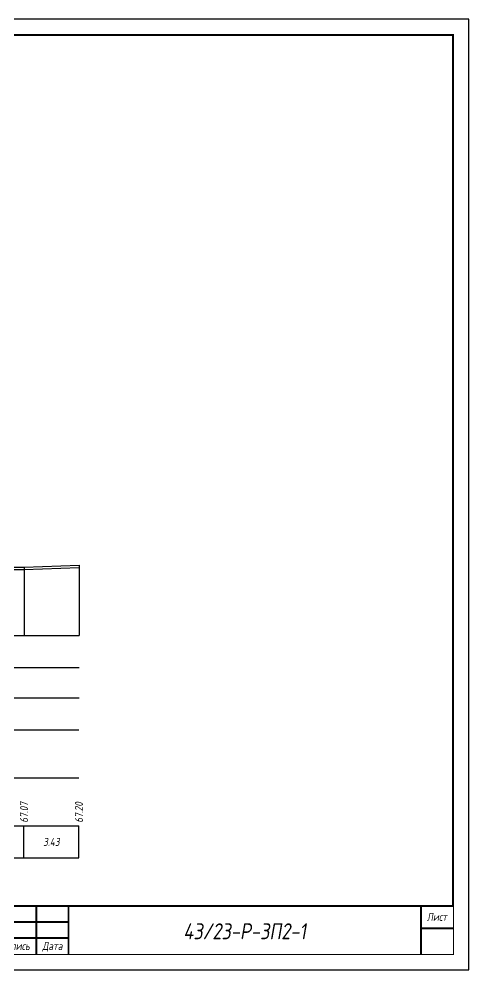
# Model space of a CAD drawing. Extents: x -717 to 1451, y -133302 to 233.
# Drawn here: x 249.5 to 389.9, y -39360.4 to -39063.4 of the extents above; entities that cross this region are included whole.
import ezdxf
from ezdxf.enums import TextEntityAlignment as Align

# ---------------------------------------------------------------- set-up
doc = ezdxf.new("R2010")
doc.units = 0
for name, color, linetype in [('Зарамочное оформление', 7, 'Continuous'), ('Код_510', 7, 'Continuous'), ('Таблица', 7, 'Continuous'), ('Черный поперечник', 3, 'Continuous')]:
    doc.layers.add(name, color=color, linetype=linetype)
doc.layers.add('Контур_2570', color=7, linetype='Continuous', true_color=0x80ff00)
doc.styles.add('М', font='romand.shx', dxfattribs={"width": 0.8, "oblique": 10, "height": 2.5})

# ---------------------------------------------------------------- blocks, each defined once
blk = doc.blocks.new('Штамп')
at = {"linetype": 'Continuous'}
blk.add_wipeout([(199.95, -411.25), (384.95, -411.25), (384.95, -426.25), (199.95, -426.25)], dxfattribs=at).dxf.layer = 'Зарамочное оформление'
at = {"layer": 'Зарамочное оформление', "linetype": 'Continuous', "lineweight": -3, "const_width": 0.6, "flags": 128}
for points in [[(199.95, -426.25), (199.95, -411.25), (384.95, -411.25)], [(209.95, -411.25), (209.95, -426.25)], [(219.95, -411.25), (219.95, -426.25)], [(229.95, -411.25), (229.95, -426.25)], [(239.95, -411.25), (239.95, -426.25)], [(254.95, -411.25), (254.95, -426.25)], [(264.95, -411.25), (264.95, -426.25)], [(374.95, -411.25), (374.95, -426.25)], [(199.95, -416.25), (264.95, -416.25)], [(374.95, -418.25), (384.95, -418.25)], [(199.95, -421.25), (264.95, -421.25)]]:
    blk.add_lwpolyline(points, dxfattribs=at)
at = {"linetype": 'Continuous', "insert": (319.95, -419.17), "char_height": 5, "width": 110, "attachment_point": 5, "style": 'М'}
blk.add_mtext('{\\Q10;\\W0.8;43/23-Р-ЗП2-1}', dxfattribs=at)
at = {"layer": 'Зарамочное оформление', "linetype": 'Continuous', "style": 'М', "oblique": 10}
for s, width, p in [('Лист', 0.8, (379.95, -414.66)), ('Изм.', 0.8, (204.95, -423.75)), ('Кол.уч.', 0.7, (214.95, -423.75)), ('Лист', 0.8, (224.95, -423.75)), ('N док.', 0.7, (235.28, -423.75)), ('Подпись', 0.8, (247.45, -423.75)), ('Дата', 0.8, (259.95, -423.75))]:
    blk.add_text(s, height=2.5, dxfattribs=dict(at, width=width)).set_placement(p, align=Align.MIDDLE_CENTER)
blk = doc.blocks.new('шифр')
blk.add_blockref('Штамп', (0, -38989))

msp = doc.modelspace()

# ---------------------------------------------------------------- linework, layer by layer
at = {"flags": 128}
msp.add_lwpolyline([(-30.054, -39360.421), (389.946, -39360.421), (389.946, -39063.421), (-30.054, -39063.421)], close=True, dxfattribs=at)
at = {"const_width": 0.6, "flags": 128}
msp.add_lwpolyline([(-10.054, -39355.421), (384.946, -39355.421), (384.946, -39068.421), (-10.054, -39068.421)], close=True, dxfattribs=at)
at = {"layer": 'Код_510'}
for p, q in [((251.058, -39325.421), (251.058, -39315.421)), ((268.2, -39325.421), (268.2, -39315.421))]:
    msp.add_line(p, q, dxfattribs=at)
at = {"layer": 'Контур_2570', "flags": 128}
msp.add_lwpolyline([(242.621, -39235.352), (251.112, -39235.351), (268.255, -39234.704)], dxfattribs=at)
at = {"layer": 'Таблица'}
for p, q in [((80, -39256), (268.255, -39256)), ((80, -39266), (268.255, -39266)), ((80, -39275.421), (268.255, -39275.421)), ((79.946, -39285.421), (268.2, -39285.421)), ((79.946, -39300.421), (268.2, -39300.421)), ((79.946, -39315.421), (268.2, -39315.421)), ((79.946, -39325.421), (268.2, -39325.421))]:
    msp.add_line(p, q, dxfattribs=at)
at = {"layer": 'Черный поперечник', "color": 7}
for p, q in [((251.112, -39234.601), (251.112, -39256)), ((268.255, -39233.954), (268.255, -39256))]:
    msp.add_line(p, q, dxfattribs=at)
at = {"layer": 'Черный поперечник', "flags": 128}
msp.add_lwpolyline([(80, -39231.853), (86.348, -39231.81), (94.874, -39231.072), (96.674, -39230.888), (98.616, -39230.838), (120.824, -39229.93), (141.908, -39229.427), (143.907, -39229.34), (148.947, -39229.236), (156.873, -39229.065), (170.97, -39228.761), (175.074, -39228.915), (192.129, -39230.197), (195.483, -39231.998), (202.162, -39234.859), (202.667, -39235.013), (203.693, -39234.767), (208.266, -39233.678), (220.817, -39234.547), (242.621, -39234.602), (251.112, -39234.601), (268.255, -39233.954)], dxfattribs=at)

# ---------------------------------------------------------------- texts
at = {"linetype": 'Continuous', "style": 'М', "oblique": 10, "width": 0.8}
msp.add_text('129', height=2.5, dxfattribs=at).set_placement((380.312, -39351.509), align=Align.MIDDLE)
at = {"layer": 'Код_510', "style": 'М', "oblique": 10, "width": 0.8}
for s, p in [('67.07', (251.058, -39314.421)), ('67.20', (268.2, -39314.421))]:
    msp.add_text(s, height=2.5, rotation=90, dxfattribs=at).set_placement(p, align=Align.MIDDLE_LEFT)
msp.add_text('3.43', height=2.5, dxfattribs=at).set_placement((259.629, -39320.421), align=Align.MIDDLE_CENTER)

# ---------------------------------------------------------------- next in the draw order: block references
msp.add_blockref('шифр', (0, 59.829))

doc.saveas('drawing.dxf')
